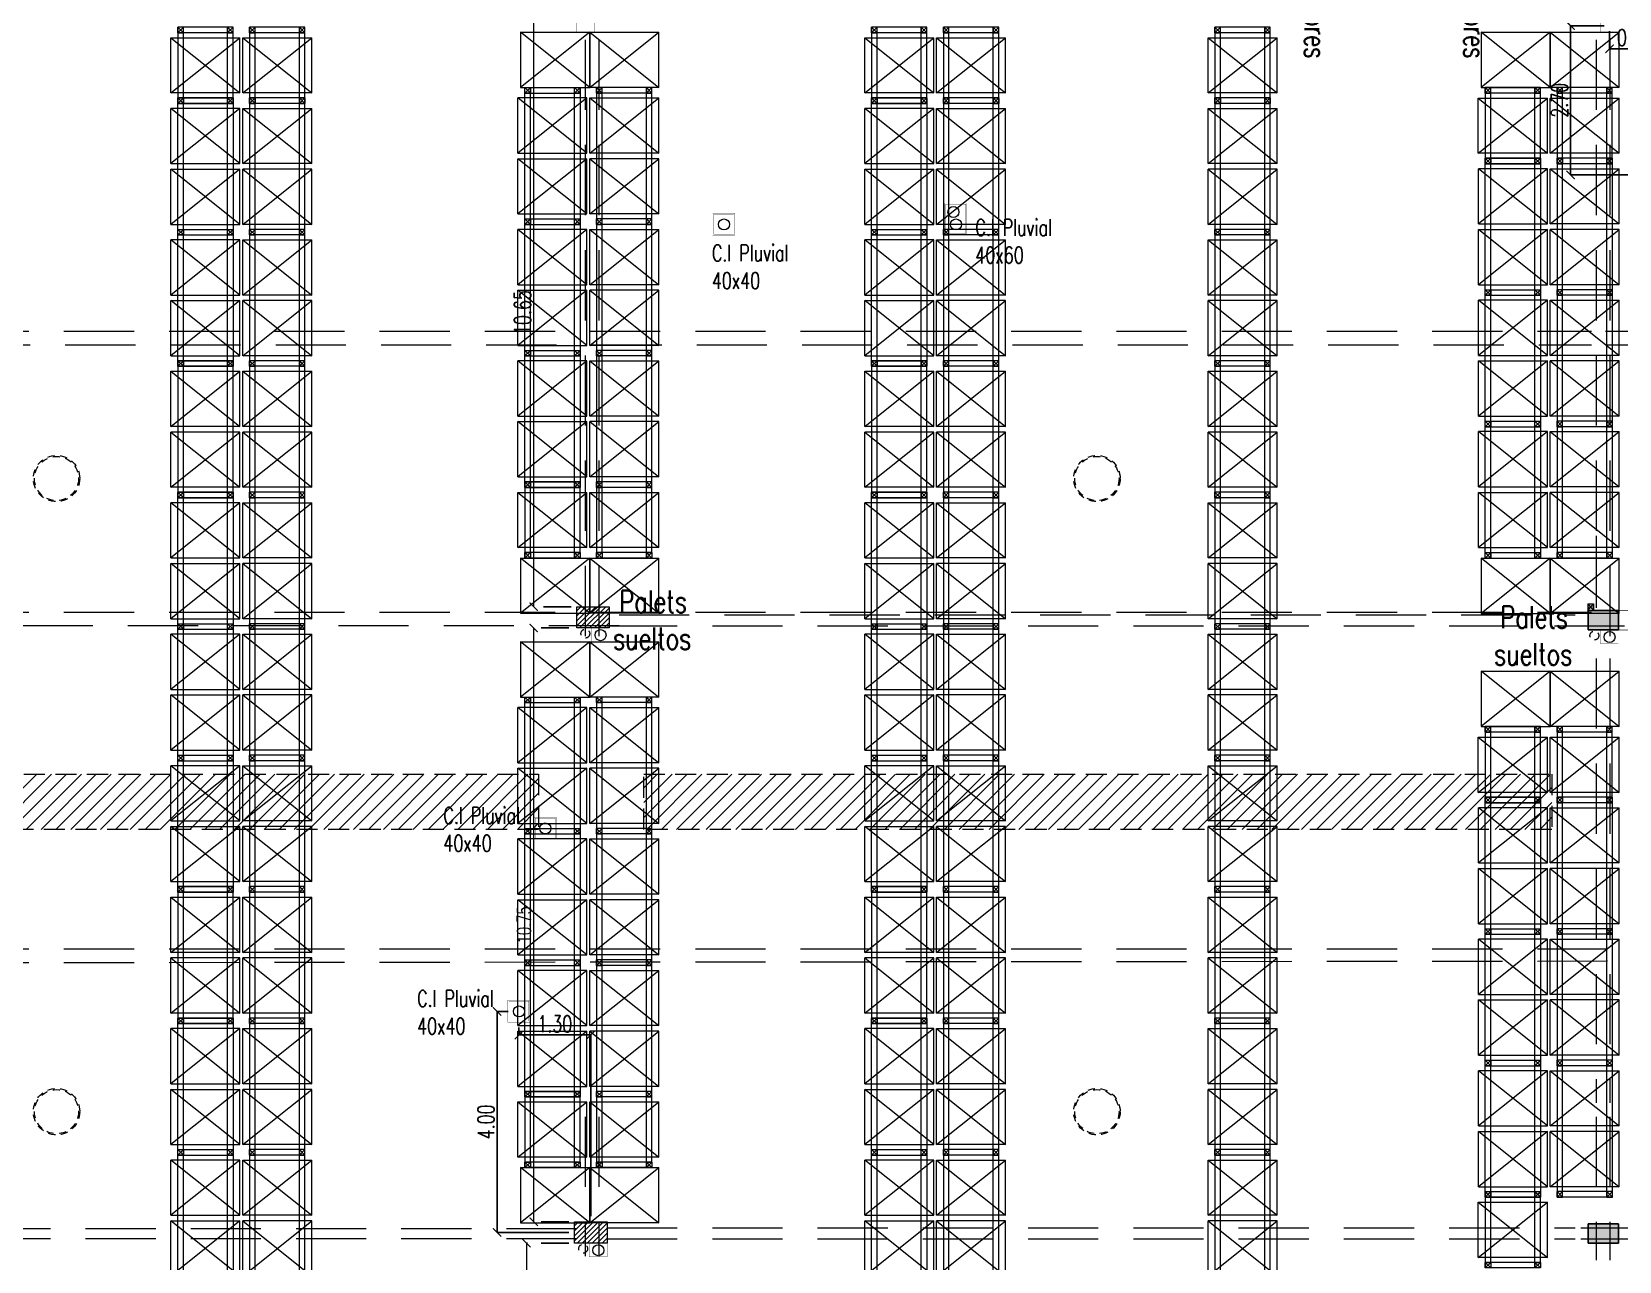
# Model space of a CAD drawing. Header units: millimetres. Extents: x 2828 to 3406, y 849 to 1266.
# Drawn here: x 2908.5 to 2937.23, y 1168.89 to 1191.15 of the extents above; entities that cross this region are included whole.
import ezdxf

# ---------------------------------------------------------------- set-up
doc = ezdxf.new("R2010")
doc.units = ezdxf.units.MM
doc.header["$PDMODE"] = 34
doc.header["$PDSIZE"] = -10
for name, pattern in [('AC-0071-XR-01-PL-PB-R07$0$HIDDEN2', [0.1875, 0.125, -0.0625]), ('DASHDOT', [1, 0.5, -0.25, 0, -0.25]), ('DASHED', [19.05, 12.7, -6.35]), ('DASHED2', [0.375, 0.25, -0.125])]:
    doc.linetypes.add(name, pattern=pattern)
doc.layers.get('DEFPOINTS').update_dxf_attribs({"lineweight": 5})
for name, color, linetype, lineweight in [('0.05', 64, 'Continuous', 5), ('0.15', 41, 'Continuous', 13), ('0.2', 4, 'Continuous', 15), ('0.20', 4, 'Continuous', 15), ('0.30', 1, 'Continuous', 25), ('arq cotas', 152, 'Continuous', 13), ('arq tex', 31, 'Continuous', 5), ('camaras', 42, 'Continuous', 20), ('columnas', 12, 'Continuous', 20), ('equip tx', 220, 'Continuous', 5), ('EQUIPAMIENTO', 4, 'Continuous', 15), ('proyecciones', 221, 'DASHED', 5), ('proyecciones caños pluviales', 191, 'DASHED2', 5)]:
    doc.layers.add(name, color=color, linetype=linetype, lineweight=lineweight)
for name, color, linetype, lineweight, true_color in [('eolicos nuevos', 7, 'Continuous', 13, 0x387000), ('equipa auxiliar', 7, 'Continuous', 13, 0x878787), ('lucernarios nuevos', 252, 'DASHED', 9, 0x696969)]:
    doc.layers.add(name, color=color, linetype=linetype, lineweight=lineweight, true_color=true_color)
doc.layers.add('texto pluviales', color=52, linetype='Continuous')
doc.styles.add('100', font='romans.shx', dxfattribs={"width": 0.75, "height": 0.2})
doc.styles.add('250-cts', font='romans.shx', dxfattribs={"width": 0.7, "height": 0.25})
doc.dimstyles.new('250', dxfattribs={"dimtxt": 0.3, "dimasz": 0.15, "dimexe": 0, "dimexo": 0.1, "dimgap": 0.05, "dimtad": 1, "dimzin": 0, "dimdsep": 46, "dimtxsty": '250-cts', "dimblk": 'ARCHTICK', "dimcen": 0.02, "dimclrd": 256, "dimclre": 256, "dimclrt": 256, "dimazin": 0, "dimtfac": 1, "dimtofl": 0, "dimtmove": 1, "dimatfit": 0, "dimldrblk": 'OPEN90', "dimfxl": 1, "dimtolj": 1, "dimtzin": 0, "dimlwd": -1, "dimarcsym": 0})

# ---------------------------------------------------------------- blocks, each defined once
blk = doc.blocks.new('rack relevado')
at = {"layer": 'EQUIPAMIENTO'}
for p, q in [((-2.49, 1), (-2.39, 1)), ((-2.49, 1), (-2.49, 0)), ((-2.49, 1), (-2.49, 0)), ((-2.49, 1), (-2.49, 0)), ((-2.39, 0.9), (-2.49, 1)), ((-2.49, 0.9), (-2.39, 1)), ((-2.49, 0.9), (-0.01, 0.9)), ((-2.4, 1), (-0.1, 1)), ((-2.39, 1), (-2.39, 0.075)), ((-2.39, 1), (-2.39, 0)), ((-2.39, 1), (-2.39, 0)), ((-2.39, 1), (-2.39, 0)), ((-2.39, 1), (-2.39, 0)), ((-0.11, 1), (-0.01, 1)), ((-0.11, 1), (-0.01, 1)), ((-0.11, 1), (-0.01, 1)), ((-0.11, 1), (-0.11, 0)), ((-0.11, 1), (-0.11, 0)), ((-0.11, 1), (-0.11, 0)), ((-0.01, 0.9), (-0.11, 1)), ((-0.11, 0.9), (-0.01, 1)), ((-0.11, 0.9), (-0.01, 0.9)), ((-0.01, 1), (-0.01, 0.075)), ((-0.01, 1), (-0.01, 0)), ((-0.01, 1), (-0.01, 0)), ((-0.01, 1), (-0.01, 0)), ((-0.01, 1), (-0.01, 0)), ((-2.49, 0.1), (-2.39, 0.1)), ((-2.49, 0.1), (-0.01, 0.1)), ((-2.39, 0), (-2.49, 0.1)), ((-2.49, 0), (-2.39, 0.1)), ((-2.49, 0), (-2.39, 0)), ((-0.01, 0), (-0.11, 0.1)), ((-0.11, 0), (-0.01, 0.1)), ((-0.11, 0), (-0.01, 0)), ((-2.39, 0), (-2.49, 0)), ((-0.1, 0), (-2.4, 0)), ((-0.01, 0), (-0.11, 0))]:
    blk.add_line(p, q, dxfattribs=at)
at = {"layer": 'EQUIPAMIENTO', "linetype": 'DASHED'}
for p, q in [((-2.3, 1.125), (-2.3, -0.125)), ((-1.3, -0.125), (-2.3, 1.125)), ((-2.3, -0.125), (-1.3, 1.125)), ((-2.3, 1.125), (-1.3, 1.125)), ((-1.3, 1.125), (-1.3, -0.125)), ((-0.2, -0.125), (-1.2, 1.125)), ((-1.2, -0.125), (-0.2, 1.125)), ((-1.2, 1.125), (-0.2, 1.125)), ((-1.2, 1.125), (-1.2, -0.125)), ((-0.2, -0.125), (-0.2, 1.125)), ((-2.3, -0.125), (-1.3, -0.125)), ((-1.2, -0.125), (-0.2, -0.125))]:
    blk.add_line(p, q, dxfattribs=at)
at = {"layer": 'EQUIPAMIENTO'}
for points in [[(-2.49, 1), (-2.39, 1), (-2.39, 0.9), (-2.49, 0.9), (-2.49, 1)], [(-0.11, 1), (-0.01, 1), (-0.01, 0.9), (-0.11, 0.9), (-0.11, 1)], [(-2.49, 0.1), (-2.39, 0.1), (-2.39, 0), (-2.49, 0), (-2.49, 0.1)], [(-0.11, 0.1), (-0.01, 0.1), (-0.01, 0), (-0.11, 0), (-0.11, 0.1)]]:
    blk.add_lwpolyline(points, dxfattribs=at)
blk = doc.blocks.new('columnas')
at = {"layer": '0.05'}
h = blk.add_hatch(color=256, dxfattribs=at)
h.dxf.hatch_style = 1
h.paths.add_polyline_path([(7.351, 49.616), (7.901, 49.616), (7.901, 49.966), (7.351, 49.966)])
at = {"layer": '0.30', "lineweight": -2, "ltscale": 0.05}
h = blk.add_hatch(dxfattribs=at)
h.set_pattern_fill('ANSI31', color=256, scale=10000000000)
h.paths.add_polyline_path([(7.351, 49.616), (7.901, 49.616), (7.901, 49.966), (7.351, 49.966)])
at = {"layer": '0.15', "lineweight": -2, "ltscale": 0.05}
for p, q in [((7.901, 49.966), (7.351, 49.966)), ((7.351, 49.966), (7.351, 49.616)), ((7.901, 49.616), (7.901, 49.966)), ((7.351, 49.616), (7.901, 49.616))]:
    blk.add_line(p, q, dxfattribs=at)
at = {"layer": '0.30'}
for p, q in [((7.351, 49.966), (7.901, 49.966)), ((7.351, 49.616), (7.351, 49.966)), ((7.901, 49.966), (7.901, 49.616)), ((7.901, 49.616), (7.351, 49.616))]:
    blk.add_line(p, q, dxfattribs=at)
blk = doc.blocks.new('_ARCHTICK')
at = {"color": 0, "linetype": 'ByBlock', "const_width": 0.15}
blk.add_lwpolyline([(-0.5, -0.5), (0.5, 0.5)], dxfattribs=at)
blk = doc.blocks.new('*D354')
at = {"layer": 'arq cotas', "linetype": 'DASHDOT', "lineweight": -2, "transparency": 16777216}
for p, q in [((2918.218, 1169.223), (2917.449, 1169.223)), ((2918.218, 1157.823), (2917.449, 1157.823))]:
    blk.add_line(p, q, dxfattribs=at)
at = {"layer": 'arq cotas', "transparency": 16777216}
blk.add_line((2917.449, 1169.223), (2917.449, 1157.823), dxfattribs=at)
at = {"layer": 'DEFPOINTS', "color": 0, "transparency": 16777216}
for p in [(2918.318, 1169.223, -101.167), (2917.449, 1157.823), (2918.318, 1157.823, -101.167)]:
    blk.add_point(p, dxfattribs=at)
at = {"layer": 'arq cotas', "transparency": 16777216, "xscale": 0.15, "yscale": 0.15, "zscale": 0.15}
for p, rotation in [((2917.449, 1169.223), 90), ((2917.449, 1157.823), 270)]:
    blk.add_blockref('_ARCHTICK', p, dxfattribs=dict(at, rotation=rotation))
at = {"layer": 'arq cotas', "transparency": 16777216, "insert": (2917.249, 1163.523), "char_height": 0.3, "attachment_point": 5, "rotation": 90, "style": '250-cts'}
blk.add_mtext('\\A1;11.40', dxfattribs=at)
blk = doc.blocks.new('_Open90')
at = {"color": 0, "linetype": 'ByBlock', "lineweight": -2}
for p, q in [((0, 0), (-1, 0)), ((-0.5, 0.5), (0, 0)), ((0, 0), (-0.5, -0.5))]:
    blk.add_line(p, q, dxfattribs=at)
blk = doc.blocks.new('*D355')
at = {"layer": 'arq cotas', "linetype": 'DASHDOT', "lineweight": -2, "transparency": 16777216}
for p, q in [((2918.218, 1180.358), (2917.58, 1180.358)), ((2918.218, 1169.608), (2917.58, 1169.608))]:
    blk.add_line(p, q, dxfattribs=at)
at = {"layer": 'arq cotas', "transparency": 16777216}
blk.add_line((2917.58, 1169.608), (2917.58, 1180.358), dxfattribs=at)
at = {"layer": 'DEFPOINTS', "color": 0, "transparency": 16777216}
for p in [(2917.58, 1180.358), (2918.318, 1180.358, -101.167), (2918.318, 1169.608, -101.167)]:
    blk.add_point(p, dxfattribs=at)
at = {"layer": 'arq cotas', "transparency": 16777216, "xscale": 0.15, "yscale": 0.15, "zscale": 0.15}
for p, rotation in [((2917.58, 1180.358), 90), ((2917.58, 1169.608), 270)]:
    blk.add_blockref('_ARCHTICK', p, dxfattribs=dict(at, rotation=rotation))
at = {"layer": 'arq cotas', "transparency": 16777216, "insert": (2917.405, 1174.983), "char_height": 0.25, "attachment_point": 5, "rotation": 90, "style": '250-cts'}
blk.add_mtext('\\A1;10.75', dxfattribs=at)
blk = doc.blocks.new('*D356')
at = {"layer": 'arq cotas', "linetype": 'DASHDOT', "lineweight": -2, "transparency": 16777216}
for p, q in [((2918.259, 1191.393), (2917.58, 1191.393)), ((2918.259, 1180.743), (2917.58, 1180.743))]:
    blk.add_line(p, q, dxfattribs=at)
at = {"layer": 'arq cotas', "transparency": 16777216}
blk.add_line((2917.58, 1180.743), (2917.58, 1191.393), dxfattribs=at)
at = {"layer": 'DEFPOINTS', "color": 0, "transparency": 16777216}
for p in [(2917.58, 1191.393), (2918.359, 1191.393, -101.167), (2918.359, 1180.743, -101.167)]:
    blk.add_point(p, dxfattribs=at)
at = {"layer": 'arq cotas', "transparency": 16777216, "xscale": 0.15, "yscale": 0.15, "zscale": 0.15}
for p, rotation in [((2917.58, 1191.393), 90), ((2917.58, 1180.743), 270)]:
    blk.add_blockref('_ARCHTICK', p, dxfattribs=dict(at, rotation=rotation))
at = {"layer": 'arq cotas', "transparency": 16777216, "insert": (2917.38, 1186.068), "char_height": 0.3, "attachment_point": 5, "rotation": 90, "style": '250-cts'}
blk.add_mtext('\\A1;10.65', dxfattribs=at)
blk = doc.blocks.new('*D357')
at = {"layer": 'DEFPOINTS', "color": 0, "transparency": 16777216}
for p in [(2937.053, 1191.262), (2936.346, 1188.562), (2937.953, 1188.562)]:
    blk.add_point(p, dxfattribs=at)
at = {"layer": 'texto pluviales', "lineweight": -2, "transparency": 16777216}
for p, q in [((2936.953, 1191.262), (2936.346, 1191.262)), ((2937.853, 1188.562), (2936.346, 1188.562))]:
    blk.add_line(p, q, dxfattribs=at)
at = {"layer": 'texto pluviales', "transparency": 16777216}
blk.add_line((2936.346, 1191.262), (2936.346, 1188.562), dxfattribs=at)
at = {"layer": 'texto pluviales', "transparency": 16777216, "xscale": 0.15, "yscale": 0.15, "zscale": 0.15}
for p, rotation in [((2936.346, 1191.262), 90), ((2936.346, 1188.562), 270)]:
    blk.add_blockref('_ARCHTICK', p, dxfattribs=dict(at, rotation=rotation))
at = {"layer": 'texto pluviales', "transparency": 16777216, "insert": (2936.146, 1189.912), "char_height": 0.3, "attachment_point": 5, "rotation": 90, "style": '250-cts'}
blk.add_mtext('\\A1;2.70', dxfattribs=at)
blk = doc.blocks.new('*D358')
at = {"layer": 'DEFPOINTS', "color": 0, "transparency": 16777216}
for p in [(2937.053, 1191.262), (2937.95, 1190.845), (2937.95, 1188.749, 101.167)]:
    blk.add_point(p, dxfattribs=at)
at = {"layer": 'texto pluviales', "lineweight": -2, "transparency": 16777216}
for p, q in [((2937.053, 1191.162), (2937.053, 1190.845)), ((2937.95, 1188.849), (2937.95, 1190.845))]:
    blk.add_line(p, q, dxfattribs=at)
at = {"layer": 'texto pluviales', "transparency": 16777216}
blk.add_line((2937.053, 1190.845), (2937.95, 1190.845), dxfattribs=at)
at = {"layer": 'texto pluviales', "transparency": 16777216, "xscale": 0.15, "yscale": 0.15, "zscale": 0.15, "rotation": 180}
blk.add_blockref('_ARCHTICK', (2937.053, 1190.845), dxfattribs=at)
at = {"layer": 'texto pluviales', "transparency": 16777216, "xscale": 0.15, "yscale": 0.15, "zscale": 0.15}
blk.add_blockref('_ARCHTICK', (2937.95, 1190.845), dxfattribs=at)
at = {"layer": 'texto pluviales', "transparency": 16777216, "insert": (2937.501, 1191.045), "char_height": 0.3, "attachment_point": 5, "style": '250-cts'}
blk.add_mtext('\\A1;0.90', dxfattribs=at)
blk = doc.blocks.new('*D359')
at = {"layer": 'DEFPOINTS', "color": 0, "transparency": 16777216}
for p in [(2917.216, 1173.415, -101.167), (2916.917, 1169.415), (2918.318, 1169.415, -101.167)]:
    blk.add_point(p, dxfattribs=at)
at = {"layer": 'texto pluviales', "lineweight": -2, "transparency": 16777216}
for p, q in [((2917.116, 1173.415), (2916.917, 1173.415)), ((2918.218, 1169.415), (2916.917, 1169.415))]:
    blk.add_line(p, q, dxfattribs=at)
at = {"layer": 'texto pluviales', "transparency": 16777216}
blk.add_line((2916.917, 1173.415), (2916.917, 1169.415), dxfattribs=at)
at = {"layer": 'texto pluviales', "transparency": 16777216, "xscale": 0.15, "yscale": 0.15, "zscale": 0.15}
for p, rotation in [((2916.917, 1173.415), 90), ((2916.917, 1169.415), 270)]:
    blk.add_blockref('_ARCHTICK', p, dxfattribs=dict(at, rotation=rotation))
at = {"layer": 'texto pluviales', "transparency": 16777216, "insert": (2916.717, 1171.415), "char_height": 0.3, "attachment_point": 5, "rotation": 90, "style": '250-cts'}
blk.add_mtext('\\A1;4.00', dxfattribs=at)
blk = doc.blocks.new('*D360')
at = {"layer": 'DEFPOINTS', "color": 0, "transparency": 16777216}
for p in [(2917.313, 1173.222, -16.394), (2918.613, 1172.989), (2918.613, 1169.608, -101.167)]:
    blk.add_point(p, dxfattribs=at)
at = {"layer": 'texto pluviales', "lineweight": -2, "transparency": 16777216}
for p, q in [((2917.313, 1173.122), (2917.313, 1172.989)), ((2918.613, 1169.708), (2918.613, 1172.989))]:
    blk.add_line(p, q, dxfattribs=at)
at = {"layer": 'texto pluviales', "transparency": 16777216}
blk.add_line((2917.313, 1172.989), (2918.613, 1172.989), dxfattribs=at)
at = {"layer": 'texto pluviales', "transparency": 16777216, "xscale": 0.15, "yscale": 0.15, "zscale": 0.15, "rotation": 180}
blk.add_blockref('_ARCHTICK', (2917.313, 1172.989), dxfattribs=at)
at = {"layer": 'texto pluviales', "transparency": 16777216, "xscale": 0.15, "yscale": 0.15, "zscale": 0.15}
blk.add_blockref('_ARCHTICK', (2918.613, 1172.989), dxfattribs=at)
at = {"layer": 'texto pluviales', "transparency": 16777216, "insert": (2917.963, 1173.189), "char_height": 0.3, "attachment_point": 5, "style": '250-cts'}
blk.add_mtext('\\A1;1.30', dxfattribs=at)
blk = doc.blocks.new('E')
at = {"layer": 'EQUIPAMIENTO'}
for p, q in [((2929.861, 1169.108), (2929.861, 1169.008)), ((2929.861, 1169.008), (2929.861, 1169.108)), ((2930.861, 1169.108), (2929.861, 1169.108)), ((2930.861, 1169.108), (2929.861, 1169.108)), ((2930.861, 1169.108), (2929.861, 1169.108)), ((2930.861, 1169.108), (2929.861, 1169.108)), ((2929.861, 1169.108), (2929.961, 1169.008)), ((2929.861, 1169.008), (2929.961, 1169.108)), ((2930.861, 1169.108), (2929.936, 1169.108)), ((2929.961, 1167.818), (2929.961, 1169.108)), ((2930.761, 1169.008), (2930.761, 1169.108)), ((2930.761, 1167.818), (2930.761, 1169.108)), ((2930.761, 1169.108), (2930.861, 1169.008)), ((2930.761, 1169.008), (2930.861, 1169.108)), ((2930.861, 1169.008), (2930.861, 1169.108)), ((2930.861, 1169.008), (2930.861, 1169.108)), ((2930.861, 1169.008), (2930.861, 1169.108)), ((2929.861, 1169.018), (2929.861, 1167.818)), ((2930.861, 1169.008), (2929.861, 1169.008)), ((2930.861, 1169.008), (2929.861, 1169.008)), ((2930.861, 1169.008), (2929.861, 1169.008)), ((2930.861, 1167.818), (2930.861, 1169.018)), ((2929.861, 1167.728), (2929.861, 1167.828)), ((2929.861, 1167.828), (2929.861, 1167.728)), ((2930.861, 1167.828), (2929.861, 1167.828)), ((2930.861, 1167.828), (2929.861, 1167.828)), ((2930.861, 1167.828), (2929.861, 1167.828)), ((2929.861, 1167.728), (2929.961, 1167.828)), ((2929.861, 1167.828), (2929.961, 1167.728)), ((2930.861, 1167.728), (2929.861, 1167.728)), ((2930.861, 1167.728), (2929.861, 1167.728)), ((2930.861, 1167.728), (2929.861, 1167.728)), ((2930.861, 1167.728), (2929.861, 1167.728)), ((2930.861, 1167.728), (2929.936, 1167.728)), ((2930.761, 1167.828), (2930.761, 1167.728)), ((2930.761, 1167.728), (2930.861, 1167.828)), ((2930.761, 1167.828), (2930.861, 1167.728)), ((2930.861, 1167.828), (2930.861, 1167.728)), ((2930.861, 1167.828), (2930.861, 1167.728)), ((2930.861, 1167.828), (2930.861, 1167.728))]:
    blk.add_line(p, q, dxfattribs=at)
at = {"layer": 'EQUIPAMIENTO', "linetype": 'DASHED'}
for p, q in [((2929.736, 1167.918), (2929.736, 1168.918)), ((2929.736, 1167.918), (2929.736, 1168.918)), ((2929.736, 1168.918), (2930.986, 1167.918)), ((2929.736, 1167.918), (2930.986, 1168.918)), ((2929.736, 1168.918), (2930.986, 1168.918)), ((2930.986, 1167.918), (2930.986, 1168.918)), ((2930.986, 1167.918), (2929.736, 1167.918))]:
    blk.add_line(p, q, dxfattribs=at)
at = {"layer": 'EQUIPAMIENTO'}
for points in [[(2929.961, 1169.008), (2929.961, 1169.108), (2929.861, 1169.108), (2929.861, 1169.008), (2929.961, 1169.008)], [(2930.861, 1169.008), (2930.861, 1169.108), (2930.761, 1169.108), (2930.761, 1169.008), (2930.861, 1169.008)], [(2929.961, 1167.828), (2929.961, 1167.728), (2929.861, 1167.728), (2929.861, 1167.828), (2929.961, 1167.828)], [(2930.861, 1167.828), (2930.861, 1167.728), (2930.761, 1167.728), (2930.761, 1167.828), (2930.861, 1167.828)]]:
    blk.add_lwpolyline(points, dxfattribs=at)
blk = doc.blocks.new('RACK 2')
at = {"layer": 'equipa auxiliar', "linetype": 'DASHED'}
for p, q in [((4025.513, 30.883), (4026.763, 30.883)), ((4026.763, 30.883), (4025.513, 29.883)), ((4026.763, 29.883), (4025.513, 30.883)), ((4025.513, 29.883), (4025.513, 30.883)), ((4026.763, 30.883), (4026.763, 29.883)), ((4026.763, 29.883), (4028.013, 30.883)), ((4026.763, 30.883), (4028.013, 29.883)), ((4028.013, 30.883), (4026.763, 30.883)), ((4026.763, 29.883), (4026.763, 30.883)), ((4028.013, 30.883), (4028.013, 29.883)), ((4025.513, 29.883), (4026.763, 29.883)), ((4026.763, 29.883), (4028.013, 29.883))]:
    blk.add_line(p, q, dxfattribs=at)
blk = doc.blocks.new('col.met')
at = {"layer": 'camaras'}
for p, q in [((5.086, 112.568), (5.206, 112.568)), ((5.086, 112.468), (5.086, 112.568)), ((5.086, 112.468), (5.206, 112.568)), ((5.206, 112.468), (5.086, 112.568)), ((5.086, 112.468), (5.206, 112.468)), ((5.146, 112.568), (5.146, 112.548)), ((5.146, 112.468), (5.146, 112.488)), ((5.206, 112.568), (5.206, 112.468))]:
    blk.add_line(p, q, dxfattribs=at)
blk = doc.blocks.new('A$C371A6B59')
at = {"layer": 'lucernarios nuevos'}
h = blk.add_hatch(dxfattribs=at)
h.set_pattern_fill('ANSI31', color=256, scale=0.06)
h.set_pattern_definition([(45, (-2919.5706, -1108.54296), (-0.134703842, 0.134703842), [])])
h.paths.add_polyline_path([(-19.219, 1), (-1.902, 1), (-1.902, 0), (-19.219, 0)])
at = {"layer": 'lucernarios nuevos', "ltscale": 0.03}
h = blk.add_hatch(dxfattribs=at)
h.set_pattern_fill('ANSI31', color=256, scale=0.06)
h.set_pattern_definition([(45, (-2900.79639, -1108.54296), (-0.134703842, 0.134703842), [])])
h.paths.add_polyline_path([(0, 1), (16.438, 1), (16.438, 0), (0, 0)])
for points in [[(-19.219, 1), (-1.902, 1), (-1.902, 0), (-19.219, 0)], [(0, 1), (16.438, 1), (16.438, 0), (0, 0)]]:
    blk.add_lwpolyline(points, close=True, dxfattribs=at)
blk = doc.blocks.new('A$C26D87C71')
at = {"layer": 'eolicos nuevos', "linetype": 'DASHED', "ltscale": 0.01}
for radius in [0.42, 0.4]:
    blk.add_circle((0, 0), radius, dxfattribs=at)
blk = doc.blocks.new('A$C45170E89')
at = {"layer": 'eolicos nuevos'}
for p in [(-37.194, 0), (-18.365, 0)]:
    blk.add_blockref('A$C26D87C71', p, dxfattribs=at)
blk = doc.blocks.new('A$C47516BA9')
at = {"layer": 'EQUIPAMIENTO'}
for p in [(-2929.861, -1169.108), (-2928.561, -1169.108)]:
    blk.add_blockref('E', p, dxfattribs=at)
blk = doc.blocks.new('A$C714F6FD6')
at = {"layer": 'EQUIPAMIENTO'}
for p in [(-2932.161, -1167.728), (-2930.861, -1167.728)]:
    blk.add_blockref('E', p, dxfattribs=at)

msp = doc.modelspace()

# ---------------------------------------------------------------- hatches: boundary and pattern name
at = {"layer": 'columnas', "ltscale": 0.05}
h = msp.add_hatch(dxfattribs=at)
h.set_pattern_fill('ANSI31', color=256, scale=0.02)
h.set_pattern_definition([(45, (-1.37723, 11.81144), (-0.0449012806, 0.0449012806), [])])
h.paths.add_polyline_path([(2918.949, 1180.743), (2918.949, 1180.358), (2918.359, 1180.358), (2918.359, 1180.743)])
h = msp.add_hatch(dxfattribs=at)
h.set_pattern_fill('ANSI31', color=256, scale=0.02)
h.set_pattern_definition([(45, (-1.41774, 0.67644), (-0.0449012806, 0.0449012806), [])])
h.paths.add_polyline_path([(2918.908, 1169.608), (2918.908, 1169.223), (2918.318, 1169.223), (2918.318, 1169.608)])

# ---------------------------------------------------------------- linework, layer by layer
at = {"layer": '0.05', "const_width": 0.01}
msp.add_lwpolyline([(2937.211, 1180.649), (2937.211, 1180.673), (2937.393, 1180.673), (2937.393, 1180.323), (2937.211, 1180.323), (2937.211, 1180.345)], dxfattribs=at)
at = {"layer": '0.15', "const_width": 0.005, "elevation": -101.167}
for points in [[(2918.385, 1191.393), (2918.359, 1191.393), (2918.359, 1191.143), (2918.681, 1191.143), (2918.681, 1191.393), (2918.662, 1191.393)], [(2918.653, 1180.358), (2918.626, 1180.358), (2918.626, 1180.108), (2918.949, 1180.108), (2918.949, 1180.358), (2918.93, 1180.358)], [(2936.914, 1180.323), (2936.888, 1180.323), (2936.888, 1180.073), (2937.211, 1180.073), (2937.211, 1180.323), (2937.192, 1180.323)], [(2918.612, 1169.223), (2918.586, 1169.223), (2918.586, 1168.973), (2918.908, 1168.973), (2918.908, 1169.223), (2918.889, 1169.223)]]:
    msp.add_lwpolyline(points, dxfattribs=at)
at = {"layer": '0.15', "const_width": 0.005}
msp.add_lwpolyline([(2936.915, 1191.392), (2936.889, 1191.392), (2936.889, 1191.142), (2937.211, 1191.142), (2937.211, 1191.392), (2937.192, 1191.392)], dxfattribs=at)
for points in [[(2925.02, 1188.046), (2925.42, 1188.046), (2925.42, 1187.478), (2925.02, 1187.478)], [(2925.04, 1188.03), (2925.4, 1188.03), (2925.4, 1187.498), (2925.04, 1187.498)], [(2920.82, 1187.87), (2921.22, 1187.87), (2921.22, 1187.47), (2920.82, 1187.47)], [(2920.84, 1187.85), (2921.2, 1187.85), (2921.2, 1187.49), (2920.84, 1187.49)]]:
    msp.add_lwpolyline(points, close=True, dxfattribs=at)
at = {"layer": '0.15', "const_width": 0.005, "elevation": -16.394}
for points in [[(2917.587, 1176.935), (2917.987, 1176.935), (2917.987, 1176.535), (2917.587, 1176.535)], [(2917.607, 1176.915), (2917.967, 1176.915), (2917.967, 1176.555), (2917.607, 1176.555)], [(2917.113, 1173.622), (2917.513, 1173.622), (2917.513, 1173.222), (2917.113, 1173.222)], [(2917.133, 1173.602), (2917.493, 1173.602), (2917.493, 1173.242), (2917.133, 1173.242)]]:
    msp.add_lwpolyline(points, close=True, dxfattribs=at)
at = {"layer": '0.15'}
for centre in [(2921.023, 1187.663, -101.167), (2925.177, 1187.888, -16.394), (2925.223, 1187.663, -101.167)]:
    msp.add_circle(centre, 0.1, dxfattribs=at)
at = {"layer": '0.2'}
for centre in [(2918.79, 1180.228, -101.167), (2937.052, 1180.193, -101.167), (2917.79, 1176.728, -101.167), (2917.316, 1173.415, -101.167), (2918.75, 1169.093, -101.167)]:
    msp.add_circle(centre, 0.1, dxfattribs=at)
at = {"layer": 'columnas', "ltscale": 0.05, "elevation": -101.167}
for points in [[(2918.949, 1180.743), (2918.949, 1180.358), (2918.359, 1180.358), (2918.359, 1180.743), (2918.949, 1180.743)], [(2918.908, 1169.608), (2918.908, 1169.223), (2918.318, 1169.223), (2918.318, 1169.608), (2918.908, 1169.608)]]:
    msp.add_lwpolyline(points, dxfattribs=at)
at = {"layer": 'proyecciones', "color": 251, "ltscale": 0.1, "true_color": 0x6b6b6b}
for p, q in [((2918.509, 1191.007), (2918.509, 1185.731)), ((2918.509, 1191.007), (2918.509, 1180.157)), ((2918.759, 1191.007), (2918.759, 1185.731)), ((2918.759, 1191.007), (2918.759, 1180.157)), ((2936.809, 1191.007), (2936.809, 1181.76)), ((2937.059, 1191.007), (2937.059, 1180.157)), ((2899.552, 1185.731), (2936.727, 1185.731)), ((2899.577, 1185.481), (2936.727, 1185.481)), ((2936.977, 1185.731), (2955.194, 1185.731)), ((2936.977, 1185.481), (2955.194, 1185.481)), ((2936.809, 1182.026), (2936.809, 1180.673)), ((2936.809, 1181.991, -101.167), (2936.809, 1180.638, -101.167)), ((2899.552, 1180.646, -101.167), (2936.727, 1180.646, -101.167)), ((2919.127, 1180.598), (2936.427, 1180.598)), ((2919.127, 1180.396, -101.167), (2899.552, 1180.397, -101.167)), ((2918.909, 1180.398, -101.167), (2955.219, 1180.398, -101.167)), ((2936.809, 1179.807), (2936.809, 1171.76)), ((2937.059, 1179.807), (2937.059, 1171.76)), ((2899.552, 1174.548), (2955.219, 1174.547)), ((2899.552, 1174.293), (2955.219, 1174.347)), ((2918.509, 1171.51), (2918.509, 1168.987)), ((2918.759, 1171.51), (2918.759, 1168.987)), ((2936.809, 1171.51), (2936.809, 1168.912)), ((2937.059, 1171.51), (2937.059, 1168.912)), ((2918.359, 1169.482, -101.167), (2899.702, 1169.482, -101.167)), ((2918.909, 1169.498, -101.167), (2936.427, 1169.498, -101.167)), ((2936.529, 1169.498, -101.167), (2955.219, 1169.498, -101.167)), ((2918.359, 1169.298, -101.167), (2899.702, 1169.298, -101.167)), ((2918.909, 1169.298, -101.167), (2936.427, 1169.298, -101.167)), ((2936.529, 1169.298, -101.167), (2955.219, 1169.298, -101.167))]:
    msp.add_line(p, q, dxfattribs=at)
at = {"layer": 'proyecciones caños pluviales', "linetype": 'AC-0071-XR-01-PL-PB-R07$0$HIDDEN2'}
for centre in [(2918.515, 1180.255, -101.167), (2936.777, 1180.22, -101.167), (2918.475, 1169.12, -101.167)]:
    msp.add_circle(centre, 0.08, dxfattribs=at)

# ---------------------------------------------------------------- block references
at = {"layer": '0.20', "rotation": 270}
msp.add_blockref('col.met', (2824.193, 1185.879), dxfattribs=at)
at = {"layer": 'columnas'}
for p in [(2929.311, 1130.706, -101.167), (2929.311, 1130.706)]:
    msp.add_blockref('columnas', p, dxfattribs=at)
at = {"layer": 'columnas', "ltscale": 0.05}
msp.add_blockref('columnas', (2929.311, 1119.606, -101.167), dxfattribs=at)
at = {"layer": 'eolicos nuevos'}
for p in [(2946.139, 1183.064), (2946.139, 1171.601)]:
    msp.add_blockref('A$C45170E89', p, dxfattribs=at)
at = {"layer": 'EQUIPAMIENTO'}
for name, p in [('A$C714F6FD6', (2913.44, 1189.855)), ('A$C714F6FD6', (2925.996, 1189.855)), ('E', (0.049, 22.127)), ('E', (4.94, 21.033)), ('E', (6.24, 21.033)), ('A$C47516BA9', (2917.42, 1183.003, -101.167)), ('E', (4.94, 9.464)), ('E', (6.24, 9.464)), ('A$C47516BA9', (2917.42, 1171.968, -101.167)), ('E', (4.94, 1.044))]:
    msp.add_blockref(name, p, dxfattribs=at)
at = {"layer": 'EQUIPAMIENTO', "xscale": -1}
for name, p, rotation in [('RACK 2', (-1108.169, 1221.026, -101.167), 180), ('RACK 2', (-1090.787, 1221.025), 180), ('rack relevado', (2918.72, 1190.153, -101.167), 270), ('rack relevado', (2912.44, 1189.965), 270), ('rack relevado', (2924.996, 1189.965), 270), ('rack relevado', (2929.91, 1189.965), 270), ('rack relevado', (2936.102, 1188.872), 270), ('rack relevado', (2918.72, 1187.773, -101.167), 270), ('rack relevado', (2912.44, 1187.585), 270), ('rack relevado', (2924.996, 1187.585), 270), ('rack relevado', (2929.91, 1187.585), 270), ('rack relevado', (2936.102, 1186.492), 270), ('rack relevado', (2911.14, 1185.205), 270), ('rack relevado', (2912.44, 1185.205), 270), ('rack relevado', (2918.72, 1185.393, -101.167), 270), ('rack relevado', (2923.696, 1185.205), 270), ('rack relevado', (2924.996, 1185.205), 270), ('rack relevado', (2929.91, 1185.205), 270), ('rack relevado', (2936.102, 1184.112), 270), ('rack relevado', (2912.44, 1182.825), 270), ('rack relevado', (2924.996, 1182.825), 270), ('rack relevado', (2929.91, 1182.825), 270), ('RACK 2', (-1108.169, 1211.506, -101.167), 180), ('RACK 2', (-1090.787, 1211.505), 180), ('rack relevado', (2912.44, 1180.445), 270), ('rack relevado', (2924.996, 1180.445), 270), ('rack relevado', (2929.91, 1180.445), 270), ('RACK 2', (-1108.169, 1209.991, -101.167), 180), ('RACK 2', (-1090.787, 1209.456), 180), ('rack relevado', (2918.72, 1179.118, -101.167), 270), ('rack relevado', (2912.44, 1178.065), 270), ('rack relevado', (2924.996, 1178.065), 270), ('rack relevado', (2929.91, 1178.065), 270), ('rack relevado', (2936.102, 1177.303), 270), ('rack relevado', (2918.72, 1176.738, -101.167), 270), ('rack relevado', (2911.14, 1175.685), 270), ('rack relevado', (2912.44, 1175.685), 270), ('rack relevado', (2923.696, 1175.685), 270), ('rack relevado', (2924.996, 1175.685), 270), ('rack relevado', (2929.91, 1175.685), 270), ('rack relevado', (2936.102, 1174.923), 270), ('rack relevado', (2918.72, 1174.358, -101.167), 270), ('rack relevado', (2912.44, 1173.305), 270), ('rack relevado', (2924.996, 1173.305), 270), ('rack relevado', (2929.91, 1173.305), 270), ('rack relevado', (2936.102, 1172.543), 270), ('rack relevado', (2912.44, 1170.925), 270), ('rack relevado', (2924.996, 1170.925), 270), ('rack relevado', (2929.91, 1170.925), 270), ('RACK 2', (-1108.169, 1200.471, -101.167), 180)]:
    msp.add_blockref(name, p, dxfattribs=dict(at, rotation=rotation))
at = {"layer": 'EQUIPAMIENTO', "rotation": 90}
for p in [(2918.42, 1190.153, -101.167), (2912.14, 1189.965), (2924.696, 1189.965), (2935.802, 1188.872), (2918.42, 1187.773, -101.167), (2912.14, 1187.585), (2924.696, 1187.585), (2935.802, 1186.492), (2918.42, 1185.393, -101.167), (2935.802, 1184.112), (2912.14, 1182.825), (2924.696, 1182.825), (2912.14, 1180.445), (2924.696, 1180.445), (2918.42, 1179.118, -101.167), (2912.14, 1178.065), (2924.696, 1178.065), (2935.802, 1177.303), (2918.42, 1176.738, -101.167), (2935.802, 1174.923), (2918.42, 1174.358, -101.167), (2912.14, 1173.305), (2924.696, 1173.305), (2935.802, 1172.543), (2912.14, 1170.925), (2924.696, 1170.925)]:
    msp.add_blockref('rack relevado', p, dxfattribs=at)
at = {"layer": 'lucernarios nuevos'}
msp.add_blockref('A$C371A6B59', (2919.571, 1176.711), dxfattribs=at)

# ---------------------------------------------------------------- texts
at = {"layer": 'arq tex', "char_height": 0.4, "width": 14.70375, "attachment_point": 5, "rotation": 270, "style": '250-cts'}
for insert in [(2931.731, 1192.62, 0.03), (2934.613, 1192.62, 0.03)]:
    msp.add_mtext('Paso Autoelevadores', dxfattribs=dict(at, insert=insert))
at = {"layer": 'equip tx', "char_height": 0.4, "attachment_point": 1, "style": '100'}
for insert in [(2894.409, 1181.035), (2910.354, 1180.752)]:
    msp.add_mtext_dynamic_manual_height_columns('\\pi24.723;Palets\\P\\pi24.608;sueltos', width=50.70215, gutter_width=12.5, heights=[0], dxfattribs=dict(at, insert=insert))
at = {"layer": 'texto pluviales', "char_height": 0.3, "attachment_point": 1, "style": '250-cts'}
for s, insert in [('C.I Pluvial\\P40x60', (2925.575, 1187.758)), ('C.I Pluvial\\P40x40', (2920.806, 1187.296)), ('C.I Pluvial\\P40x40', (2915.947, 1177.112, -16.394)), ('C.I Pluvial\\P40x40', (2915.472, 1173.799, -16.394))]:
    msp.add_mtext_dynamic_manual_height_columns(s, width=50.70215, gutter_width=12.5, heights=[0], dxfattribs=dict(at, insert=insert))

# ---------------------------------------------------------------- dimensions: what is measured, and where the dimension line sits
at = {"layer": 'arq cotas'}
for base, p1, p2, picture, middle in [((2917.58, 1191.393), (2918.359, 1180.743, -101.167), (2918.359, 1191.393, -101.167), '*D356', (2917.38, 1186.068)), ((2917.58, 1180.358), (2918.318, 1169.608, -101.167), (2918.318, 1180.358, -101.167), '*D355', (2917.405, 1174.983)), ((2917.449, 1157.823), (2918.318, 1169.223, -101.167), (2918.318, 1157.823, -101.167), '*D354', (2917.249, 1163.523))]:
    dim = msp.add_linear_dim(base=base, p1=p1, p2=p2, angle=90, dimstyle='250', override={"dimfxl": 0}, dxfattribs=at)
    dim.commit()
    dim.dimension.update_dxf_attribs({"geometry": picture, "text_midpoint": middle})
at = {"layer": 'texto pluviales'}
for base, p1, p2, picture, middle in [((2936.346, 1188.562), (2937.053, 1191.262), (2937.953, 1188.562), '*D357', (2936.146, 1189.912)), ((2916.917, 1169.415), (2917.216, 1173.415, -101.167), (2918.318, 1169.415, -101.167), '*D359', (2916.717, 1171.415))]:
    dim = msp.add_linear_dim(base=base, p1=p1, p2=p2, angle=90, dimstyle='250', override={"dimfxl": 0.125, "dimtfillclr": 256}, dxfattribs=at)
    dim.commit()
    dim.dimension.update_dxf_attribs({"geometry": picture, "text_midpoint": middle})
for base, p1, p2, picture, middle in [((2937.95, 1190.845), (2937.053, 1191.262), (2937.95, 1188.749, 101.167), '*D358', (2937.501, 1191.045)), ((2918.613, 1172.989), (2917.313, 1173.222, -16.394), (2918.613, 1169.608, -101.167), '*D360', (2917.963, 1173.189))]:
    dim = msp.add_linear_dim(base=base, p1=p1, p2=p2, dimstyle='250', override={"dimfxl": 0.125, "dimtfillclr": 256}, dxfattribs=at)
    dim.commit()
    dim.dimension.update_dxf_attribs({"geometry": picture, "text_midpoint": middle})

doc.saveas('drawing.dxf')
